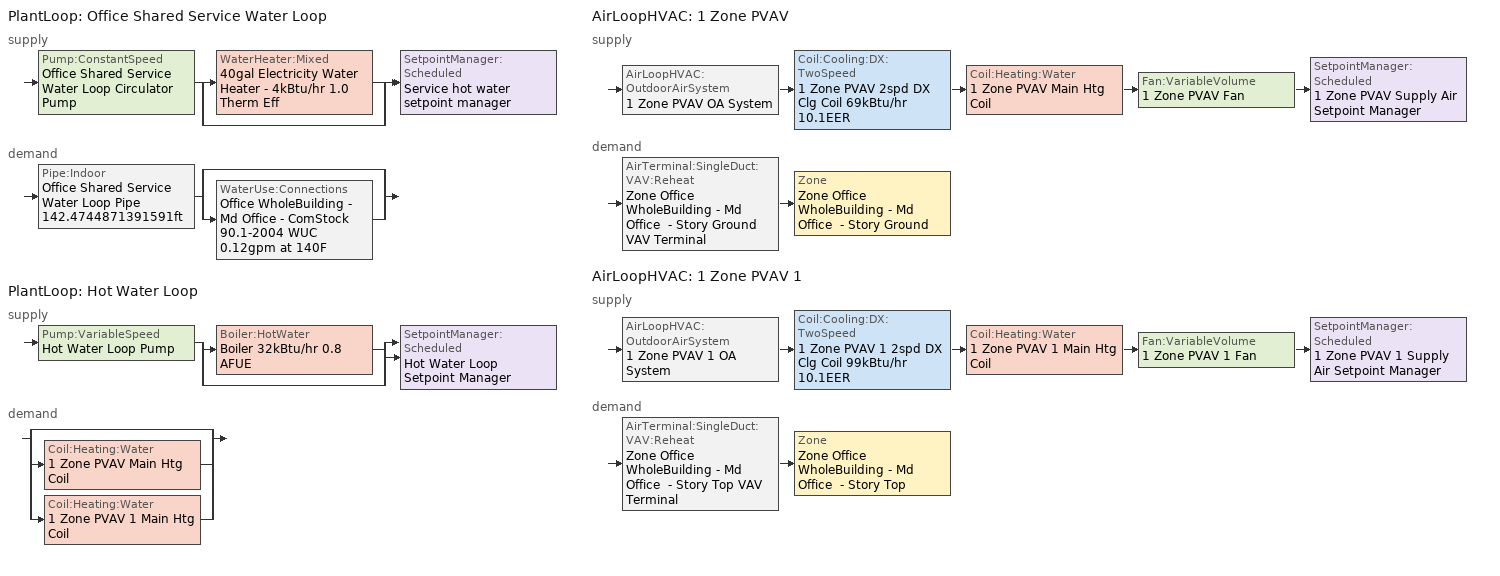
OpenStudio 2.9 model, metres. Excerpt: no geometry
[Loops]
PlantLoop 'Office Shared Service Water Loop'
 supply: Pump:ConstantSpeed 'Office Shared Service Water Loop Circulator Pump' > split
  | WaterHeater:Mixed '40gal Electricity Water Heater - 4kBtu/hr 1.0 Therm Eff'
  | bypass
  join > SetpointManager:Scheduled 'Service hot water setpoint manager'
 demand: Pipe:Indoor 'Office Shared Service Water Loop Pipe 142.4744871391591ft' > split
  | bypass
  | WaterUse:Connections 'Office WholeBuilding - Md Office - ComStock 90.1-2004 WUC 0.12gpm at 140F'
PlantLoop 'Hot Water Loop'
 supply: Pump:VariableSpeed 'Hot Water Loop Pump' > split
  | Boiler:HotWater 'Boiler 32kBtu/hr 0.8 AFUE'
  | bypass
  join > SetpointManager:Scheduled 'Hot Water Loop Setpoint Manager'
 demand: split
  | bypass
  | Coil:Heating:Water '1 Zone PVAV Main Htg Coil'
  | Coil:Heating:Water '1 Zone PVAV 1 Main Htg Coil'
AirLoopHVAC '1 Zone PVAV'
 supply: AirLoopHVAC:OutdoorAirSystem '1 Zone PVAV OA System' > Coil:Cooling:DX:TwoSpeed '1 Zone PVAV 2spd DX Clg Coil 69kBtu/hr 10.1EER' > Coil:Heating:Water '1 Zone PVAV Main Htg Coil' > Fan:VariableVolume '1 Zone PVAV Fan' > SetpointManager:Scheduled '1 Zone PVAV Supply Air Setpoint Manager'
 demand: AirTerminal:SingleDuct:VAV:Reheat 'Zone Office WholeBuilding - Md Office  - Story Ground VAV Terminal' > Zone 'Zone Office WholeBuilding - Md Office  - Story Ground'
AirLoopHVAC '1 Zone PVAV 1'
 supply: AirLoopHVAC:OutdoorAirSystem '1 Zone PVAV 1 OA System' > Coil:Cooling:DX:TwoSpeed '1 Zone PVAV 1 2spd DX Clg Coil 99kBtu/hr 10.1EER' > Coil:Heating:Water '1 Zone PVAV 1 Main Htg Coil' > Fan:VariableVolume '1 Zone PVAV 1 Fan' > SetpointManager:Scheduled '1 Zone PVAV 1 Supply Air Setpoint Manager'
 demand: AirTerminal:SingleDuct:VAV:Reheat 'Zone Office WholeBuilding - Md Office  - Story Top VAV Terminal' > Zone 'Zone Office WholeBuilding - Md Office  - Story Top'
[SizingPeriod:DesignDay] Barometric Pressure {Pa}=93508; Sky Clearness=0; Rain Indicator=0; Snow Indicator=0; Day of Month=21; Daylight Saving Time Indicator=0; Humidity Indicating Type=Wetbulb; Dry-Bulb Temperature Range Modifier Type=DefaultMultipliers
Name | Maximum Dry-Bulb Temperature {C} | Daily Dry-Bulb Temperature Range {deltaC} | Humidity Indicating Conditions at Maximum Dry-Bulb | Wind Speed {m/s} | Wind Direction {deg} | Month | Day Type | Solar Model Indicator | ASHRAE Taub | ASHRAE Taud
Deer Park Arpt Ann Htg 99% Condns DB 1 | -12.8 | 0 | -12.8 | 1.6 | 340 | 12 | WinterDesignDay | ASHRAEClearSky
Deer Park Arpt Ann Htg 99.6% Condns DB 1 | -17.1 | 0 | -17.1 | 1.6 | 340 | 12 | WinterDesignDay | ASHRAEClearSky
Deer Park Arpt Ann Htg Wind 99% Condns WS=>MCDB 1 | -1.8 | 0 | -1.8 | 9.8 | 340 | 12 | WinterDesignDay | ASHRAEClearSky
Deer Park Arpt April .4% Condns DB=>MCWB 1 | 23.7 | 13 | 12.3 | 3.2 | 210 | 4 | SummerDesignDay | ASHRAETau | 0.29 | 2.536
Deer Park Arpt April .4% Condns WB=>MCDB 1 | 21.9 | 13 | 12.9 | 3.2 | 210 | 4 | SummerDesignDay | ASHRAETau | 0.29 | 2.536
Deer Park Arpt August .4% Condns DB=>MCWB 1 | 36.4 | 19.2 | 16.8 | 3.2 | 210 | 8 | SummerDesignDay | ASHRAETau | 0.303 | 2.537
Deer Park Arpt August .4% Condns WB=>MCDB 1 | 31.7 | 19.2 | 18.4 | 3.2 | 210 | 8 | SummerDesignDay | ASHRAETau | 0.303 | 2.537
Deer Park Arpt December .4% Condns DB=>MCWB 1 | 9.1 | 6.4 | 6.9 | 3.2 | 210 | 12 | SummerDesignDay | ASHRAETau | 0.275 | 2.583
Deer Park Arpt December .4% Condns WB=>MCDB 1 | 8.3 | 6.4 | 7.4 | 3.2 | 210 | 12 | SummerDesignDay | ASHRAETau | 0.275 | 2.583
Deer Park Arpt February .4% Condns DB=>MCWB 1 | 10.9 | 8.9 | 5.3 | 3.2 | 210 | 2 | SummerDesignDay | ASHRAETau | 0.276 | 2.569
Deer Park Arpt February .4% Condns WB=>MCDB 1 | 8.4 | 8.9 | 6.5 | 3.2 | 210 | 2 | SummerDesignDay | ASHRAETau | 0.276 | 2.569
Deer Park Arpt January .4% Condns DB=>MCWB 1 | 7.8 | 6.1 | 5.7 | 3.2 | 210 | 1 | SummerDesignDay | ASHRAETau | 0.271 | 2.545
Deer Park Arpt January .4% Condns WB=>MCDB 1 | 7.5 | 6.1 | 6.9 | 3.2 | 210 | 1 | SummerDesignDay | ASHRAETau | 0.271 | 2.545
Deer Park Arpt July .4% Condns DB=>MCWB 1 | 37.1 | 19.4 | 19 | 3.2 | 210 | 7 | SummerDesignDay | ASHRAETau | 0.299 | 2.513
Deer Park Arpt July .4% Condns WB=>MCDB 1 | 32.8 | 19.4 | 20.5 | 3.2 | 210 | 7 | SummerDesignDay | ASHRAETau | 0.299 | 2.513
Deer Park Arpt June .4% Condns DB=>MCWB 1 | 32.8 | 15 | 18.1 | 3.2 | 210 | 6 | SummerDesignDay | ASHRAETau | 0.294 | 2.508
Deer Park Arpt June .4% Condns WB=>MCDB 1 | 29.9 | 15 | 19 | 3.2 | 210 | 6 | SummerDesignDay | ASHRAETau | 0.294 | 2.508
Deer Park Arpt March .4% Condns DB=>MCWB 1 | 17.2 | 10.8 | 9.3 | 3.2 | 210 | 3 | SummerDesignDay | ASHRAETau | 0.29 | 2.518
Deer Park Arpt March .4% Condns WB=>MCDB 1 | 15 | 10.8 | 10.4 | 3.2 | 210 | 3 | SummerDesignDay | ASHRAETau | 0.29 | 2.518
Deer Park Arpt May .4% Condns DB=>MCWB 1 | 29.9 | 14.4 | 16.3 | 3.2 | 210 | 5 | SummerDesignDay | ASHRAETau | 0.287 | 2.537
Deer Park Arpt May .4% Condns WB=>MCDB 1 | 27.4 | 14.4 | 16.9 | 3.2 | 210 | 5 | SummerDesignDay | ASHRAETau | 0.287 | 2.537
Deer Park Arpt November .4% Condns DB=>MCWB 1 | 13.9 | 8.2 | 12 | 3.2 | 210 | 11 | SummerDesignDay | ASHRAETau | 0.288 | 2.647
Deer Park Arpt November .4% Condns WB=>MCDB 1 | 14.6 | 8.2 | 13.1 | 3.2 | 210 | 11 | SummerDesignDay | ASHRAETau | 0.288 | 2.647
Deer Park Arpt October .4% Condns DB=>MCWB 1 | 24 | 13.5 | 13.3 | 3.2 | 210 | 10 | SummerDesignDay | ASHRAETau | 0.307 | 2.588
Deer Park Arpt October .4% Condns WB=>MCDB 1 | 19.6 | 13.5 | 14.8 | 3.2 | 210 | 10 | SummerDesignDay | ASHRAETau | 0.307 | 2.588
Deer Park Arpt September .4% Condns DB=>MCWB 1 | 32.6 | 18.1 | 16.1 | 3.2 | 210 | 9 | SummerDesignDay | ASHRAETau | 0.306 | 2.56
Deer Park Arpt September .4% Condns WB=>MCDB 1 | 30 | 18.1 | 16.9 | 3.2 | 210 | 9 | SummerDesignDay | ASHRAETau | 0.306 | 2.56
[Construction]
Copper pipe 0.75in type L with 0.5in fiberglass batt: Fiberglass batt 0.5in, Copper pipe 0.75in type L
[Material] Roughness=Smooth; Thermal Absorptance=0.9; Solar Absorptance=0.7; Visible Absorptance=0.7
Name | Thickness {m} | Conductivity {W/m-K} | Density {kg/m3} | Specific Heat {J/kg-K}
Copper pipe 0.75in type L | 0.001143 | 386 | 8906.27 | 385.1856
Fiberglass batt 0.5in | 0.0127 | 0.0663448 | 11.2129 | 837.36
[Sizing:Zone] Zone Cooling Design Supply Air Temperature Input Method=SupplyAirTemperature; Zone Cooling Design Supply Air Temperature {C}=12.7778; Zone Cooling Design Supply Air Temperature Difference {deltaC}=11.11; Zone Heating Design Supply Air Temperature Input Method=SupplyAirTemperature; Zone Heating Design Supply Air Temperature {C}=50; Zone Heating Design Supply Air Temperature Difference {deltaC}=11.11; Zone Cooling Design Supply Air Humidity Ratio {kg-H2O/kg-air}=0.0085; Zone Heating Design Supply Air Humidity Ratio {kg-H2O/kg-air}=0.008; Cooling Design Air Flow Method=DesignDay; Heating Design Air Flow Method=DesignDay; Account for Dedicated Outdoor Air System=No; Dedicated Outdoor Air System Control Strategy=NeutralSupplyAir; Dedicated Outdoor Air Low Setpoint Temperature for Design {C}=autosize; Dedicated Outdoor Air High Setpoint Temperature for Design {C}=autosize
Zone Office WholeBuilding - Md Office  - Story Ground; Zone Office WholeBuilding - Md Office  - Story Top
[Zone equipment]
Zone Office WholeBuilding - Md Office  - Story Ground: Zone Office WholeBuilding - Md Office  - Story Ground VAV Terminal
Zone Office WholeBuilding - Md Office  - Story Top: Zone Office WholeBuilding - Md Office  - Story Top VAV Terminal
[WaterUse:Connections]
Office WholeBuilding - Md Office - ComStock 90.1-2004 WUC 0.12gpm at 140F: Water Use Equipment Name 1=Office WholeBuilding - Md Office - ComStock 90.1-2004 Service Water Use 0.12gpm at 140F
[WaterUse:Equipment:Definition]
Office WholeBuilding - Md Office - ComStock 90.1-2004 Service Water Use Def 0.12gpm: Peak Flow Rate {m3/s}=7.49981e-06; Target Temperature Schedule=Mixed Water At Faucet Temp - 140F; Sensible Fraction Schedule=Fraction Sensible - 0.2; Latent Fraction Schedule=Fraction Latent - 0.05
[WaterUse:Equipment]
Office WholeBuilding - Md Office - ComStock 90.1-2004 Service Water Use 0.12gpm at 140F: Water Use Equipment Definition=Office WholeBuilding - Md Office - ComStock 90.1-2004 Service Water Use Def 0.12gpm; Flow Rate Fraction Schedule=OfficeMedium BLDG_SWH_SCH
[PlantLoop] Glycol Concentration=0; Minimum Loop Temperature {C}=10; Plant Loop Volume {m3}=Autocalculate; Load Distribution Scheme=Optimal
Name | Maximum Loop Temperature {C} | Fluid Type
Office Shared Service Water Loop | 60
Hot Water Loop |  | Water
[Sizing:Plant] Loop Type=Heating; Sizing Option=NonCoincident; Zone Timesteps in Averaging Window=1; Coincident Sizing Factor Mode=None
Name | Design Loop Exit Temperature {C} | Loop Design Temperature Difference {deltaC}
Office Shared Service Water Loop | 60 | 5
Hot Water Loop | 82.2222 | 11.1111
[SetpointManager:Scheduled] Control Variable=Temperature
Name | Schedule | Setpoint Node or NodeList
Service hot water setpoint manager | Service Water Loop Temp - 140F | Office Shared Service Water Loop Supply Outlet Node
Hot Water Loop Setpoint Manager | Hot Water Loop Temp - 180F | Hot Water Loop Supply Outlet Node
1 Zone PVAV Supply Air Setpoint Manager | Supply Air Temp - 55.0F | 1 Zone PVAV Supply Outlet Node
1 Zone PVAV 1 Supply Air Setpoint Manager | Supply Air Temp - 55.0F 1 | 1 Zone PVAV 1 Supply Outlet Node
[Pump:ConstantSpeed]
Office Shared Service Water Loop Circulator Pump: Rated Flow Rate {m3/s}=autosize; Rated Pump Head {Pa}=29890.7; Rated Power Consumption {W}=autosize; Motor Efficiency=0.825; Fraction of Motor Inefficiencies to Fluid Stream=0; Pump Control Type=Intermittent; Design Power Sizing Method=PowerPerFlowPerPressure; Design Electric Power per Unit Flow Rate {W/(m3/s)}=348701.1; Design Shaft Power per Unit Flow Rate per Unit Head {W-s/m3-Pa}=1.28205
[WaterHeater:Mixed]
40gal Electricity Water Heater - 4kBtu/hr 1.0 Therm Eff: Tank Volume {m3}=0.151416; Setpoint Temperature Schedule=Service Water Loop Temp - 140F; Deadband Temperature Difference {deltaC}=2; Maximum Temperature Limit {C}=60; Heater Control Type=Cycle; Heater Maximum Capacity {W}=1251.06; Heater Fuel Type=Electricity; Heater Thermal Efficiency=1; Off Cycle Parasitic Fuel Consumption Rate {W}=0; Off Cycle Parasitic Fuel Type=Electricity; Off Cycle Parasitic Heat Fraction to Tank=0; On Cycle Parasitic Fuel Consumption Rate {W}=0; On Cycle Parasitic Fuel Type=Electricity; On Cycle Parasitic Heat Fraction to Tank=0; Ambient Temperature Indicator=Schedule; Ambient Temperature Schedule=Water Heater Ambient Temp Schedule - 70.0f; Off Cycle Loss Coefficient to Ambient Temperature {W/K}=1.87331; On Cycle Loss Coefficient to Ambient Temperature {W/K}=1.87331; Use Side Effectiveness=1; Source Side Effectiveness=1; Use Side Design Flow Rate {m3/s}=autosize; Source Side Design Flow Rate {m3/s}=autosize; Indirect Water Heating Recovery Time {hr}=1.5; Source Side Flow Control Mode=IndirectHeatPrimarySetpoint
[Pipe:Indoor]
Office Shared Service Water Loop Pipe 142.4744871391591ft: Construction=Copper pipe 0.75in type L with 0.5in fiberglass batt; Environment Type=Schedule; Ambient Temperature Schedule=Office Shared Service Water Loop Piping Air Temp - 70F; Ambient Air Velocity Schedule=Office Shared Service Water Loop Piping Air Velocity - 0.67mph; Pipe Inside Diameter {m}=0.019939; Pipe Length {m}=43.4262
[Pump:VariableSpeed]
Hot Water Loop Pump: Rated Pump Head {Pa}=179344; Motor Efficiency=0.825; Coefficient 1 of the Part Load Performance Curve=0; Coefficient 2 of the Part Load Performance Curve=3.2485; Coefficient 3 of the Part Load Performance Curve=-4.7443; Coefficient 4 of the Part Load Performance Curve=2.5294; Pump Control Type=Intermittent; Skin Loss Radiative Fraction=0.5; Design Power Sizing Method=PowerPerFlowPerPressure; Design Electric Power per Unit Flow Rate {W/(m3/s)}=348701.1; Design Shaft Power per Unit Flow Rate per Unit Head {W-s/m3-Pa}=1.28205; Design Minimum Flow Rate Fraction=0
[Boiler:HotWater]
Boiler 32kBtu/hr 0.8 AFUE: Fuel Type=NaturalGas; Nominal Thermal Efficiency=0.8; Efficiency Curve Temperature Evaluation Variable=LeavingBoiler; Normalized Boiler Efficiency Curve=Boiler with No Minimum Turndown; Design Water Outlet Temperature {C}=82.2222; Minimum Part Load Ratio=0; Maximum Part Load Ratio=1.2; Optimum Part Load Ratio=1; Water Outlet Upper Temperature Limit {C}=95; Boiler Flow Mode=LeavingSetpointModulated; Parasitic Electric Load {W}=0; Sizing Factor=1
[AirLoopHVAC] Design Supply Air Flow Rate {m3/s}=AutoSize
Name | Availability Schedule
1 Zone PVAV | 1 Zone PVAV_constant_night_fan_schedule
1 Zone PVAV 1 | 1 Zone PVAV 1_constant_night_fan_schedule
[Sizing:System] Type of Load to Size On=Sensible; Design Outdoor Air Flow Rate {m3/s}=Autosize; Central Heating Maximum System Air Flow Ratio=0.3; Preheat Design Temperature {C}=7.22222; Preheat Design Humidity Ratio {kg-H2O/kg-Air}=0.008; Precool Design Temperature {C}=12.7778; Precool Design Humidity Ratio {kg-H2O/kg-Air}=0.008; Central Cooling Design Supply Air Temperature {C}=12.7778; Central Heating Design Supply Air Temperature {C}=12.7778; Sizing Option=Coincident; 100% Outdoor Air in Cooling=No; 100% Outdoor Air in Heating=No; Central Cooling Design Supply Air Humidity Ratio {kg-H2O/kg-Air}=0.0085; Central Heating Design Supply Air Humidity Ratio {kg-H2O/kg-Air}=0.008; Cooling Design Air Flow Method=DesignDay; Cooling Design Air Flow Rate {m3/s}=0; Heating Design Air Flow Method=DesignDay; Heating Design Air Flow Rate {m3/s}=0; System Outdoor Air Method=VentilationRateProcedure; Zone Maximum Outdoor Air Fraction=1; Cooling Supply Air Flow Rate Per Floor Area {m3/s-m2}=0.00996765; Cooling Fraction of Autosized Cooling Supply Air Flow Rate=1; Cooling Supply Air Flow Rate Per Unit Cooling Capacity {m3/s-W}=3.94755e-05; Heating Supply Air Flow Rate Per Floor Area {m3/s-m2}=0.00996765; Heating Fraction of Autosized Heating Supply Air Flow Rate=1; Heating Fraction of Autosized Cooling Supply Air Flow Rate=1; Heating Supply Air Flow Rate Per Unit Heating Capacity {m3/s-W}=3.15882e-05; Cooling Design Capacity Method=CoolingDesignCapacity; Cooling Design Capacity {W}=autosize; Cooling Design Capacity Per Floor Area {W/m2}=234.7; Fraction of Autosized Cooling Design Capacity=1; Heating Design Capacity Method=HeatingDesignCapacity; Heating Design Capacity {W}=autosize; Heating Design Capacity Per Floor Area {W/m2}=157; Fraction of Autosized Heating Design Capacity=1; Central Cooling Capacity Control Method=OnOff
1 Zone PVAV; 1 Zone PVAV 1
[Fan:VariableVolume] Availability Schedule=Always On Discrete; Fan Total Efficiency=0.56875; Pressure Rise {Pa}=996.356; Maximum Flow Rate {m3/s}=Autosize; Fan Power Minimum Flow Rate Input Method=Fraction; Fan Power Minimum Flow Fraction=0.1; Fan Power Minimum Air Flow Rate {m3/s}=0; Motor Efficiency=0.875; Motor In Airstream Fraction=1; Fan Power Coefficient 1=0.027828; Fan Power Coefficient 2=0.026583; Fan Power Coefficient 3=-0.087069; Fan Power Coefficient 4=1.03092; Fan Power Coefficient 5=0
1 Zone PVAV Fan; 1 Zone PVAV 1 Fan
[Coil:Heating:Water] Availability Schedule=Always On Discrete; Rated Inlet Water Temperature {C}=82.2222; Rated Inlet Air Temperature {C}=7.22222; Rated Outlet Water Temperature {C}=71.1111; Rated Outlet Air Temperature {C}=12.7778
1 Zone PVAV Main Htg Coil; 1 Zone PVAV 1 Main Htg Coil
[Controller:WaterCoil] Action=Normal; Controller Convergence Tolerance {deltaC}=0.0001; Minimum Actuated Flow {m3/s}=0
Name | Water Coil
1 Zone PVAV Main Htg Coil Controller | 1 Zone PVAV Main Htg Coil
1 Zone PVAV 1 Main Htg Coil Controller | 1 Zone PVAV 1 Main Htg Coil
[Coil:Cooling:DX:TwoSpeed] Availability Schedule=Always On Discrete; Rated High Speed Total Cooling Capacity {W}=Autosize; Rated High Speed Sensible Heat Ratio=Autosize; Rated High Speed COP {W/W}=3.49917; Rated High Speed Air Flow Rate {m3/s}=Autosize; Total Cooling Capacity Function of Temperature Curve=CoilClgDXQRatio_fTwbToadbSI; Total Cooling Capacity Function of Flow Fraction Curve=CoilClgDXSnglQRatio_fCFMRatio; Energy Input Ratio Function of Temperature Curve=CoilClgDXEIRRatio_fTwbToadbSI; Energy Input Ratio Function of Flow Fraction Curve=CoilClgDXSnglEIRRatio_fCFMRatio; Part Load Fraction Correlation Curve=CoilClgDXEIRRatio_fQFrac; Rated Low Speed Total Cooling Capacity {W}=Autosize; Rated Low Speed Sensible Heat Ratio=0.69; Rated Low Speed COP {W/W}=3.49917; Low Speed Total Cooling Capacity Function of Temperature Curve=CoilClgDXQRatio_fTwbToadbSI; Low Speed Energy Input Ratio Function of Temperature Curve=CoilClgDXEIRRatio_fTwbToadbSI; Condenser Type=AirCooled; High Speed Evaporative Condenser Effectiveness=0; High Speed Evaporative Condenser Air Flow Rate {m3/s}=Autosize; High Speed Evaporative Condenser Pump Rated Power Consumption {W}=Autosize; Low Speed Evaporative Condenser Effectiveness=0; Low Speed Evaporative Condenser Air Flow Rate {m3/s}=Autosize; Low Speed Evaporative Condenser Pump Rated Power Consumption {W}=Autosize; Basin Heater Capacity {W/K}=10; Basin Heater Setpoint Temperature {C}=2
1 Zone PVAV 2spd DX Clg Coil 69kBtu/hr 10.1EER; 1 Zone PVAV 1 2spd DX Clg Coil 99kBtu/hr 10.1EER
[Controller:OutdoorAir] Minimum Outdoor Air Flow Rate {m3/s}=autosize; Maximum Outdoor Air Flow Rate {m3/s}=Autosize; Economizer Control Type=DifferentialDryBulb; Economizer Control Action Type=ModulateFlow; Lockout Type=LockoutWithCompressor; Minimum Limit Type=FixedMinimum; High Humidity Control=No; Heat Recovery Bypass Control Type=BypassWhenWithinEconomizerLimits
Name | Minimum Outdoor Air Schedule | Maximum Fraction of Outdoor Air Schedule | Controller Mechanical Ventilation
Controller Outdoor Air 1 | 1 Zone PVAV_night_ventcycle_schedule | SYS1ZonePVAVmaxOASch | 1 Zone PVAV Ventilation Controller
Controller Outdoor Air 2 | 1 Zone PVAV 1_night_ventcycle_schedule | SYS1ZonePVAV1maxOASch | 1 Zone PVAV 1 Ventilation Controller
[Controller:MechanicalVentilation] Availability Schedule=Always On Discrete; System Outdoor Air Method=ZoneSum
1 Zone PVAV Ventilation Controller; 1 Zone PVAV 1 Ventilation Controller
[AirLoopHVAC:OutdoorAirSystem]
Name | Controller
1 Zone PVAV OA System | Controller Outdoor Air 1
1 Zone PVAV 1 OA System | Controller Outdoor Air 2
[Coil:Heating:Electric] Availability Schedule=Always On Discrete; Efficiency=1
Zone Office WholeBuilding - Md Office  - Story Ground Electric Reheat Coil; Zone Office WholeBuilding - Md Office  - Story Top Electric Reheat Coil
[AirTerminal:SingleDuct:VAV:Reheat] Availability Schedule=Always On Discrete; Maximum Air Flow Rate {m3/s}=AutoSize; Zone Minimum Air Flow Input Method=Constant; Constant Minimum Air Flow Fraction=0.3; Fixed Minimum Air Flow Rate {m3/s}=0; Maximum Hot Water or Steam Flow Rate {m3/s}=AutoSize; Minimum Hot Water or Steam Flow Rate {m3/s}=0; Convergence Tolerance=0.001; Damper Heating Action=Normal; Maximum Flow per Zone Floor Area During Reheat {m3/s-m2}=AutoSize; Maximum Flow Fraction During Reheat=0.5; Maximum Reheat Air Temperature {C}=50; Control For Outdoor Air=No
Name | Reheat Coil
Zone Office WholeBuilding - Md Office  - Story Ground VAV Terminal | Zone Office WholeBuilding - Md Office  - Story Ground Electric Reheat Coil
Zone Office WholeBuilding - Md Office  - Story Top VAV Terminal | Zone Office WholeBuilding - Md Office  - Story Top Electric Reheat Coil
[Schedule:Ruleset]
OfficeMedium BLDG_SWH_SCH: Default Day Schedule=OfficeMedium BLDG_SWH_SCH Default; Summer Design Day Schedule=OfficeMedium BLDG_SWH_SCH Summer Design Day; Winter Design Day Schedule=OfficeMedium BLDG_SWH_SCH Winter Design Day
Fraction Sensible - 0.2: Default Day Schedule=Fraction Sensible - 0.2 Default
Fraction Latent - 0.05: Default Day Schedule=Fraction Latent - 0.05 Default
Mixed Water At Faucet Temp - 140F: Default Day Schedule=Mixed Water At Faucet Temp - 140F Default
Service Water Loop Temp - 140F: Default Day Schedule=Service Water Loop Temp - 140F Default
Water Heater Ambient Temp Schedule - 70.0f: Default Day Schedule=Water Heater Ambient Temp Schedule - 70.0f Default
Office Shared Service Water Loop Piping Air Temp - 70F: Default Day Schedule=Office Shared Service Water Loop Piping Air Temp - 70F Default
Office Shared Service Water Loop Piping Air Velocity - 0.67mph: Default Day Schedule=Office Shared Service Water Loop Piping Air Velocity - 0.67mph Default
Hot Water Loop Temp - 180F: Default Day Schedule=Hot Water Loop Temp - 180F Default
Supply Air Temp - 55.0F: Default Day Schedule=Supply Air Temp - 55.0F Default
Supply Air Temp - 55.0F 1: Default Day Schedule=Supply Air Temp - 55.0F Default 1
SYS1ZonePVAVmaxOASch: Default Day Schedule=SYS1ZonePVAVmaxOASchDefault
SYS1ZonePVAV1maxOASch: Default Day Schedule=SYS1ZonePVAV1maxOASchDefault
[Schedule:Day]
OfficeMedium BLDG_SWH_SCH Default: Yes, 9, 0, 0, 9, 9, 0.00166667, 9, 19, 0.00333333, 9, 29, 0.005, 9, 39, 0.00666667, 9, 49, 0.00833333, 9, 59, 0.01, 10, 9, 0.0116667, 10, 19, 0.0133333, 10, 29, 0.015, 10, 39, 0.0166667, 10, 49, 0.0183333, 10, 59, 0.02, 11, 9, 0.0216667, 11, 19, 0.0233333, 11, 29, 0.025, 11, 39, 0.0266667, 11, 49, 0.0283333, 11, 59, 0.03, 12, 9, 0.0316667, 12, 19, 0.0333333, 12, 29, 0.035, 12, 39, 0.0366667, 12, 49, 0.0383333, 12, 59, 0.04, 13, 0, 0.04, 14, 37, 0.04, 14, 47, 0.0416667, 14, 57, 0.0433333, 15, 7, 0.045, 15, 17, 0.0466667, 15, 27, 0.0483333, 15, 37, 0.05, 15, 47, 0.0516667, 15, 57, 0.0533333, 16, 7, 0.055, 16, 17, 0.0566667, 16, 27, 0.0583333, 16, 37, 0.06, 17, 7, 0.06, 17, 17, 0.065, 17, 27, 0.07, 17, 37, 0.075, 17, 47, 0.08, 17, 57, 0.085, 18, 7, 0.09, 18, 17, 0.085, 18, 27, 0.08, 18, 37, 0.075, 18, 47, 0.07, 18, 57, 0.065, 19, 7, 0.06, 19, 17, 0.0546667, 19, 27, 0.0493333, 19, 37, 0.044, 19, 45, 0.04, 20, 45, 0.04, 20, 55, 0.0377778, 21, 5, 0.0355556, 21, 15, 0.0333333, 21, 25, 0.0311111, 21, 35, 0.0288889, 21, 45, 0.0266667, 21, 55, 0.0244444, 22, 5, 0.0222222, 22, 15, 0.02, 22, 25, 0.0177778, 22, 35, 0.0155556, 22, 45, 0.0133333, 22, 55, 0.0111111, 23, 5, 0.00888889, 23, 15, 0.00666667, 23, 25, 0.00444444, 23, 35, 0.00222222, 23, 45, 0, 24, 0, 0
OfficeMedium BLDG_SWH_SCH Summer Design Day: 6, 0, 0, 7, 0, 0.07, 8, 0, 0.19, 9, 0, 0.35, 10, 0, 0.38, 11, 0, 0.39, 12, 0, 0.47, 13, 0, 0.57, 14, 0, 0.54, 15, 0, 0.34, 16, 0, 0.33, 17, 0, 0.44, 18, 0, 0.26, 19, 0, 0.21, 20, 0, 0.15, 21, 0, 0.17, 22, 0, 0.08, 24, 0, 0.05
OfficeMedium BLDG_SWH_SCH SmrDsn|Wkdy Day: Yes, 4, 30, 0, 4, 40, 0.0116667, 4, 50, 0.0233333, 5, 0, 0.035, 5, 10, 0.0466667, 5, 20, 0.0583333, 5, 30, 0.07, 5, 40, 0.09, 5, 50, 0.11, 6, 0, 0.13, 6, 10, 0.15, 6, 20, 0.17, 6, 30, 0.19, 6, 40, 0.216667, 6, 50, 0.243333, 7, 0, 0.27, 7, 10, 0.296667, 7, 20, 0.323333, 7, 30, 0.35, 7, 40, 0.355, 7, 50, 0.36, 8, 0, 0.365, 8, 9, 0.37, 8, 19, 0.375, 8, 29, 0.38, 8, 30, 0.38, 8, 39, 0.381667, 8, 49, 0.383333, 8, 59, 0.385, 9, 9, 0.386667, 9, 19, 0.388333, 9, 29, 0.39, 9, 30, 0.39, 9, 39, 0.403333, 9, 49, 0.416667, 9, 59, 0.43, 10, 9, 0.443333, 10, 19, 0.456667, 10, 29, 0.47, 10, 30, 0.47, 10, 39, 0.486667, 10, 49, 0.503333, 10, 59, 0.52, 11, 9, 0.536667, 11, 19, 0.553333, 11, 29, 0.57, 11, 30, 0.57, 11, 39, 0.565, 11, 49, 0.56, 11, 59, 0.555, 12, 9, 0.55, 12, 19, 0.545, 12, 29, 0.54, 12, 30, 0.54, 12, 39, 0.506667, 12, 49, 0.473333, 12, 59, 0.44, 13, 9, 0.406667, 13, 19, 0.373333, 13, 29, 0.34, 13, 30, 0.34, 13, 39, 0.338333, 13, 49, 0.336667, 13, 59, 0.335, 14, 9, 0.333333, 14, 19, 0.331667, 14, 29, 0.33, 14, 30, 0.33, 14, 39, 0.348333, 14, 49, 0.366667, 14, 59, 0.385, 15, 9, 0.403333, 15, 19, 0.421667, 15, 29, 0.44, 15, 30, 0.44, 15, 39, 0.41, 15, 49, 0.38, 15, 59, 0.35, 16, 9, 0.32, 16, 19, 0.29, 16, 30, 0.26, 16, 40, 0.251667, 16, 50, 0.243333, 17, 0, 0.235, 17, 10, 0.226667, 17, 20, 0.218333, 17, 30, 0.21, 17, 40, 0.2, 17, 50, 0.19, 18, 0, 0.18, 18, 10, 0.17, 18, 20, 0.16, 18, 30, 0.15, 18, 40, 0.153333, 18, 50, 0.156667, 19, 0, 0.16, 19, 10, 0.163333, 19, 20, 0.166667, 19, 30, 0.17, 19, 40, 0.155, 19, 50, 0.14, 20, 0, 0.125, 20, 10, 0.11, 20, 20, 0.095, 20, 30, 0.08, 20, 40, 0.075, 20, 50, 0.07, 21, 0, 0.065, 21, 10, 0.06, 21, 20, 0.055, 21, 30, 0.05, 22, 0, 0.05, 22, 10, 0.0458333, 22, 20, 0.0416667, 22, 30, 0.0375, 22, 40, 0.0333333, 22, 50, 0.0291667, 23, 0, 0.025, 23, 10, 0.0208333, 23, 20, 0.0166667, 23, 30, 0.0125, 23, 40, 0.00833333, 23, 50, 0.00416667, 24, 0, 0
OfficeMedium BLDG_SWH_SCH Winter Design Day: 6, 0, 0, 7, 0, 0.07, 8, 0, 0.11, 9, 0, 0.15, 10, 0, 0.21, 11, 0, 0.19, 12, 0, 0.23, 13, 0, 0.2, 14, 0, 0.19, 15, 0, 0.15, 16, 0, 0.13, 17, 0, 0.14, 19, 0, 0.07, 24, 0, 0
OfficeMedium BLDG_SWH_SCH WntrDsn|Sat Day: Yes, 0, 5, 0.0408333, 0, 15, 0.035, 0, 25, 0.0291667, 0, 35, 0.0233333, 0, 45, 0.0175, 0, 55, 0.0116667, 1, 5, 0.00583333, 1, 15, 0, 10, 30, 0, 10, 39, 0.0116667, 10, 49, 0.0233333, 10, 59, 0.035, 11, 9, 0.0466667, 11, 19, 0.0583333, 11, 29, 0.07, 11, 30, 0.07, 11, 39, 0.0766667, 11, 49, 0.0833333, 11, 59, 0.09, 12, 9, 0.0966667, 12, 19, 0.103333, 12, 29, 0.11, 12, 30, 0.11, 12, 39, 0.116667, 12, 49, 0.123333, 12, 59, 0.13, 13, 9, 0.136667, 13, 19, 0.143333, 13, 29, 0.15, 13, 30, 0.15, 13, 39, 0.158889, 13, 49, 0.167778, 13, 59, 0.176667, 14, 9, 0.185556, 14, 19, 0.194444, 14, 29, 0.203333, 14, 37, 0.21, 14, 47, 0.206667, 14, 57, 0.203333, 15, 7, 0.2, 15, 17, 0.196667, 15, 27, 0.193333, 15, 37, 0.19, 15, 47, 0.196667, 15, 57, 0.203333, 16, 7, 0.21, 16, 17, 0.216667, 16, 27, 0.223333, 16, 37, 0.23, 16, 47, 0.225, 16, 57, 0.22, 17, 7, 0.215, 17, 17, 0.21, 17, 27, 0.205, 17, 37, 0.2, 17, 47, 0.198333, 17, 57, 0.196667, 18, 7, 0.195, 18, 17, 0.193333, 18, 27, 0.191667, 18, 37, 0.19, 18, 47, 0.184074, 18, 57, 0.178148, 19, 7, 0.172222, 19, 17, 0.166296, 19, 27, 0.16037, 19, 37, 0.154444, 19, 45, 0.15, 19, 55, 0.146667, 20, 5, 0.143333, 20, 15, 0.14, 20, 25, 0.136667, 20, 35, 0.133333, 20, 45, 0.13, 20, 55, 0.131667, 21, 5, 0.133333, 21, 15, 0.135, 21, 25, 0.136667, 21, 35, 0.138333, 21, 45, 0.14, 21, 55, 0.128333, 22, 5, 0.116667, 22, 15, 0.105, 22, 25, 0.0933333, 22, 35, 0.0816667, 22, 45, 0.07, 23, 15, 0.07, 23, 25, 0.0641667, 23, 35, 0.0583333, 23, 45, 0.0525, 23, 55, 0.0466667, 24, 0, 0.0408333
Fraction Sensible - 0.2 Default: 24, 0, 0.2
Fraction Latent - 0.05 Default: 24, 0, 0.05
Mixed Water At Faucet Temp - 140F Default; Service Water Loop Temp - 140F Default: 24, 0, 60
Water Heater Ambient Temp Schedule - 70.0f Default; Office Shared Service Water Loop Piping Air Temp - 70F Default: 24, 0, 21.1111
Office Shared Service Water Loop Piping Air Velocity - 0.67mph Default: 24, 0, 0.3
Hot Water Loop Temp - 180F Default: 24, 0, 82.2222
Supply Air Temp - 55.0F Default; Supply Air Temp - 55.0F Default 1; autogen Supply Air Temp - 55.0F 0_day_sch; autogen Supply Air Temp - 55.0F 1_day_sch; autogen Supply Air Temp - 55.0F 1 0_day_sch; autogen Supply Air Temp - 55.0F 1 1_day_sch: Yes, 24, 0, 12.7778
SYS1ZonePVAVmaxOASchDefault; SYS1ZonePVAV1maxOASchDefault: 24, 0, 0.7
[Schedule:Rule]
Name | Schedule Ruleset | Rule Order | Day Schedule | Apply Monday | Apply Tuesday | Apply Wednesday | Apply Thursday | Apply Friday | Date Specification Type | Start Month | Start Day | End Month | End Day | Apply Saturday | Apply Sunday | Specific Month 1 | Specific Day 1 | Specific Month 2 | Specific Day 2 | Specific Month 3 | Specific Day 3 | Specific Month 4 | Specific Day 4 | Specific Month 5 | Specific Day 5 | Specific Month 6 | Specific Day 6 | Specific Month 7 | Specific Day 7 | Specific Month 8 | Specific Day 8 | Specific Month 9 | Specific Day 9 | Specific Month 10 | Specific Day 10 | Specific Month 11 | Specific Day 11 | Specific Month 12 | Specific Day 12 | Specific Month 13 | Specific Day 13 | Specific Month 14 | Specific Day 14 | Specific Month 15 | Specific Day 15 | Specific Month 16 | Specific Day 16 | Specific Month 17 | Specific Day 17 | Specific Month 18 | Specific Day 18 | Specific Month 19 | Specific Day 19 | Specific Month 20 | Specific Day 20 | Specific Month 21 | Specific Day 21 | Specific Month 22 | Specific Day 22 | Specific Month 23 | Specific Day 23 | Specific Month 24 | Specific Day 24 | Specific Month 25 | Specific Day 25 | Specific Month 26 | Specific Day 26 | Specific Month 27 | Specific Day 27 | Specific Month 28 | Specific Day 28 | Specific Month 29 | Specific Day 29 | Specific Month 30 | Specific Day 30 | Specific Month 31 | Specific Day 31 | Specific Month 32 | Specific Day 32 | Specific Month 33 | Specific Day 33 | Specific Month 34 | Specific Day 34 | Specific Month 35 | Specific Day 35 | Specific Month 36 | Specific Day 36 | Specific Month 37 | Specific Day 37 | Specific Month 38 | Specific Day 38 | Specific Month 39 | Specific Day 39 | Specific Month 40 | Specific Day 40 | Specific Month 41 | Specific Day 41 | Specific Month 42 | Specific Day 42 | Specific Month 43 | Specific Day 43 | Specific Month 44 | Specific Day 44 | Specific Month 45 | Specific Day 45 | Specific Month 46 | Specific Day 46 | Specific Month 47 | Specific Day 47 | Specific Month 48 | Specific Day 48 | Specific Month 49 | Specific Day 49 | Specific Month 50 | Specific Day 50 | Specific Month 51 | Specific Day 51 | Specific Month 52 | Specific Day 52
Schedule Rule 12 | OfficeMedium BLDG_SWH_SCH | 1 | OfficeMedium BLDG_SWH_SCH SmrDsn|Wkdy Day | Yes | Yes | Yes | Yes | Yes | DateRange | 1 | 1 | 12 | 31
Schedule Rule 13 | OfficeMedium BLDG_SWH_SCH | 0 | OfficeMedium BLDG_SWH_SCH WntrDsn|Sat Day |  |  |  |  |  | DateRange | 1 | 1 | 12 | 31 | Yes
autogen Supply Air Temp - 55.0F 0 | Supply Air Temp - 55.0F | 0 | autogen Supply Air Temp - 55.0F 0_day_sch | Yes | Yes | Yes | Yes | Yes | SpecificDates |  |  |  |  | Yes | Yes | 1 | 3 | 1 | 10 | 1 | 17 | 1 | 24 | 1 | 31 | 2 | 7 | 2 | 14 | 2 | 21 | 2 | 28 | 3 | 7 | 3 | 14 | 3 | 21 | 3 | 28 | 4 | 4 | 4 | 11 | 4 | 18 | 4 | 25 | 5 | 2 | 5 | 9 | 5 | 16 | 5 | 23 | 5 | 30 | 6 | 6 | 6 | 13 | 6 | 20 | 6 | 27 | 7 | 4 | 7 | 11 | 7 | 18 | 7 | 25 | 8 | 1 | 8 | 8 | 8 | 15 | 8 | 22 | 8 | 29 | 9 | 5 | 9 | 12 | 9 | 19 | 9 | 26 | 10 | 3 | 10 | 10 | 10 | 17 | 10 | 24 | 10 | 31 | 11 | 7 | 11 | 14 | 11 | 21 | 11 | 28 | 12 | 5 | 12 | 12 | 12 | 19 | 12 | 26
autogen Supply Air Temp - 55.0F 1 | Supply Air Temp - 55.0F | 1 | autogen Supply Air Temp - 55.0F 1_day_sch | Yes | Yes | Yes | Yes | Yes | SpecificDates |  |  |  |  | Yes | Yes | 1 | 4 | 1 | 11 | 1 | 18 | 1 | 25 | 2 | 1 | 2 | 8 | 2 | 15 | 2 | 22 | 3 | 1 | 3 | 8 | 3 | 15 | 3 | 22 | 3 | 29 | 4 | 5 | 4 | 12 | 4 | 19 | 4 | 26 | 5 | 3 | 5 | 10 | 5 | 17 | 5 | 24 | 5 | 31 | 6 | 7 | 6 | 14 | 6 | 21 | 6 | 28 | 7 | 5 | 7 | 12 | 7 | 19 | 7 | 26 | 8 | 2 | 8 | 9 | 8 | 16 | 8 | 23 | 8 | 30 | 9 | 6 | 9 | 13 | 9 | 20 | 9 | 27 | 10 | 4 | 10 | 11 | 10 | 18 | 10 | 25 | 11 | 1 | 11 | 8 | 11 | 15 | 11 | 22 | 11 | 29 | 12 | 6 | 12 | 13 | 12 | 20 | 12 | 27
autogen Supply Air Temp - 55.0F 1 0 | Supply Air Temp - 55.0F 1 | 0 | autogen Supply Air Temp - 55.0F 1 0_day_sch | Yes | Yes | Yes | Yes | Yes | SpecificDates |  |  |  |  | Yes | Yes | 1 | 3 | 1 | 10 | 1 | 17 | 1 | 24 | 1 | 31 | 2 | 7 | 2 | 14 | 2 | 21 | 2 | 28 | 3 | 7 | 3 | 14 | 3 | 21 | 3 | 28 | 4 | 4 | 4 | 11 | 4 | 18 | 4 | 25 | 5 | 2 | 5 | 9 | 5 | 16 | 5 | 23 | 5 | 30 | 6 | 6 | 6 | 13 | 6 | 20 | 6 | 27 | 7 | 4 | 7 | 11 | 7 | 18 | 7 | 25 | 8 | 1 | 8 | 8 | 8 | 15 | 8 | 22 | 8 | 29 | 9 | 5 | 9 | 12 | 9 | 19 | 9 | 26 | 10 | 3 | 10 | 10 | 10 | 17 | 10 | 24 | 10 | 31 | 11 | 7 | 11 | 14 | 11 | 21 | 11 | 28 | 12 | 5 | 12 | 12 | 12 | 19 | 12 | 26
autogen Supply Air Temp - 55.0F 1 1 | Supply Air Temp - 55.0F 1 | 1 | autogen Supply Air Temp - 55.0F 1 1_day_sch | Yes | Yes | Yes | Yes | Yes | SpecificDates |  |  |  |  | Yes | Yes | 1 | 4 | 1 | 11 | 1 | 18 | 1 | 25 | 2 | 1 | 2 | 8 | 2 | 15 | 2 | 22 | 3 | 1 | 3 | 8 | 3 | 15 | 3 | 22 | 3 | 29 | 4 | 5 | 4 | 12 | 4 | 19 | 4 | 26 | 5 | 3 | 5 | 10 | 5 | 17 | 5 | 24 | 5 | 31 | 6 | 7 | 6 | 14 | 6 | 21 | 6 | 28 | 7 | 5 | 7 | 12 | 7 | 19 | 7 | 26 | 8 | 2 | 8 | 9 | 8 | 16 | 8 | 23 | 8 | 30 | 9 | 6 | 9 | 13 | 9 | 20 | 9 | 27 | 10 | 4 | 10 | 11 | 10 | 18 | 10 | 25 | 11 | 1 | 11 | 8 | 11 | 15 | 11 | 22 | 11 | 29 | 12 | 6 | 12 | 13 | 12 | 20 | 12 | 27
[Schedule:Constant] Value=1
Always On Discrete; 1 Zone PVAV_night_ventcycle_schedule; 1 Zone PVAV_constant_night_fan_schedule; 1 Zone PVAV 1_night_ventcycle_schedule; 1 Zone PVAV 1_constant_night_fan_schedule
[Curve:Biquadratic] Minimum Value of x=13.89; Maximum Value of x=25; Minimum Value of y=23.89; Maximum Value of y=46.11; Minimum Curve Output=0.77
Name | Coefficient1 Constant | Coefficient2 x | Coefficient3 x**2 | Coefficient4 y | Coefficient5 y**2 | Coefficient6 x*y | Maximum Curve Output
CoilClgDXQRatio_fTwbToadbSI | 0.86779 | 0.014245 | 0.000554 | -0.007569 | 3.2e-05 | -0.000191 | 1.29
CoilClgDXEIRRatio_fTwbToadbSI | 0.116709 | 0.028458 | -0.000411 | 0.021422 | 0.000162 | -0.00068 | 1.33
[Curve:Quadratic]
Name | Coefficient1 Constant | Coefficient2 x | Coefficient3 x**2 | Minimum Value of x | Maximum Value of x
CoilClgDXSnglQRatio_fCFMRatio | 0.8 | 0.2 | 0 | 0.5 | 1.5
CoilClgDXSnglEIRRatio_fCFMRatio | 1.156 | -0.1816 | 0.0256 | 0 | 1
[Curve:Cubic]
Name | Coefficient1 Constant | Coefficient2 x | Coefficient3 x**2 | Coefficient4 x**3 | Minimum Value of x | Maximum Value of x
CoilClgDXEIRRatio_fQFrac | 0 | 5.1091 | -8.5515 | 4.4744 | 0.7 | 1
Boiler with No Minimum Turndown | 0.7463 | 1.3196 | -2.2154 | 1.1674 | 0 | 1.3
